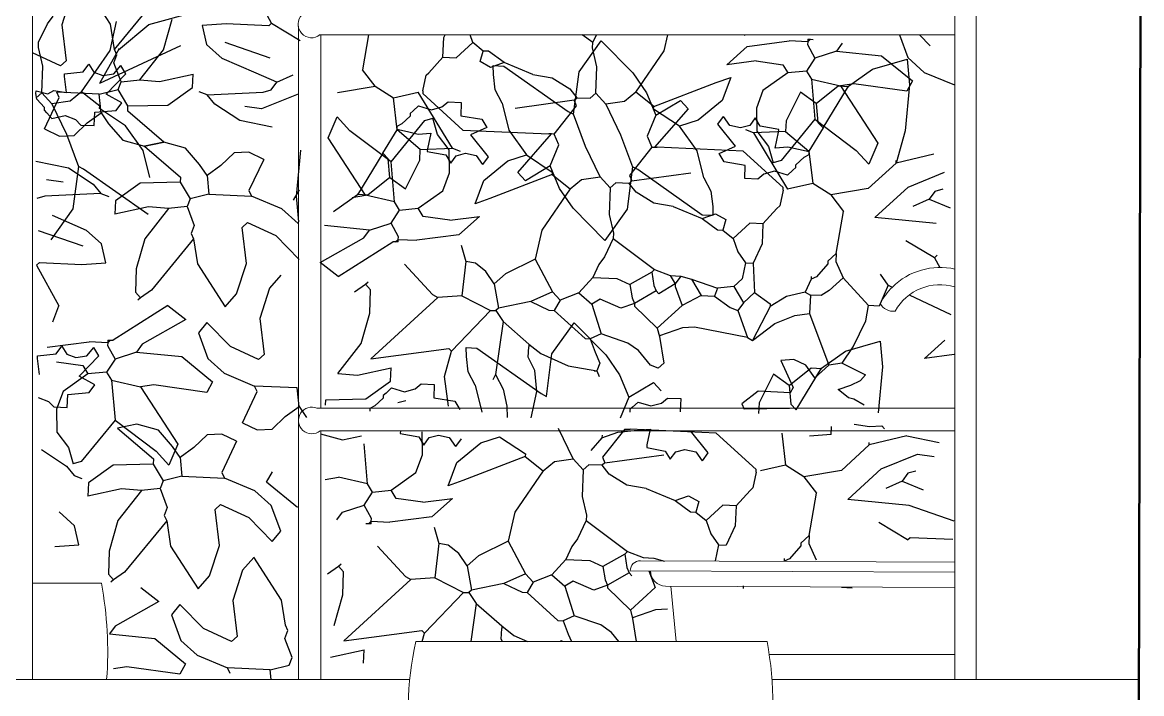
# Model space of a CAD drawing. Header units: inches. Extents: x 2960 to 8891, y 1487 to 4457.
# Drawn here: x 7968.8 to 8103.2, y 2805.9 to 2886.5 of the extents above; entities that cross this region are included whole.
import ezdxf

# ---------------------------------------------------------------- set-up
doc = ezdxf.new("R2010")
doc.units = ezdxf.units.IN
doc.header["$MEASUREMENT"] = 0
doc.layers.add('A-FURN', color=8, linetype='Continuous', lineweight=20)
doc.layers.add('A-WALL-FULL', color=7, linetype='Continuous', lineweight=50)
doc.layers.add('VERDE_siepe', color=96, linetype='Continuous')

msp = doc.modelspace()

# ---------------------------------------------------------------- linework, layer by layer
at = {"layer": 'A-FURN'}
for p, q in [((8083.32, 2943.93), (8083.32, 2807.62)), ((7969.98, 2807.62), (7969.98, 2941.38)), ((8080.77, 2941.38), (8080.77, 2807.62)), ((8001.92, 2886.05), (8001.92, 2807.62)), ((8004.55, 2885.03), (8049.23, 2885.03)), ((8004.62, 2885.03), (8004.62, 2840.19)), ((8080.77, 2885.03), (8049.23, 2885.03)), ((8004.16, 2840.19), (8049.23, 2840.19)), ((8080.77, 2840.19), (8049.23, 2840.19)), ((8004.55, 2837.48), (8049.23, 2837.48)), ((8004.62, 2837.48), (8004.62, 2807.62)), ((8080.77, 2837.48), (8049.23, 2837.48)), ((8080.77, 2821.7), (8043.01, 2821.88)), ((8041.78, 2820.67), (8080.77, 2820.48)), ((8041.78, 2820.67), (8041.78, 2820.67)), ((8046.03, 2818.82), (8080.77, 2818.66)), ((8047.31, 2812.16), (8046.64, 2818.82))]:
    msp.add_line(p, q, dxfattribs=at)
for points in [[(7969.98, 2819.16), (7978.27, 2819.16, -0.065446), (7978.9, 2807.62)], [(8016.04, 2812.16), (8058.21, 2812.16, -0.092959), (8058.21, 2796.85, -0.002126), (8015.86, 2797.03, -0.109257), (8016.04, 2812.16, -0.276267)]]:
    msp.add_lwpolyline(points, format="xyb", dxfattribs=at)
for points in [[(8058.47, 2810.61), (8080.77, 2810.61)], [(8015.13, 2804.71), (7962.68, 2804.71), (7962.68, 2807.62), (8015.29, 2807.62)], [(8058.81, 2807.62), (8102.86, 2807.62)]]:
    msp.add_lwpolyline(points, dxfattribs=at)
for centre, radius, start, end in [((8003.51, 2886.27), 1.61, 133.5381, 309.883), ((8078.99, 2848.95), 8.14, 77.3161, 134.8076), ((8078.97, 2848.85), 6.16, 72.942, 150.9927), ((8078.99, 2848.95), 8.14, 134.8076, 152.0188), ((8073.34, 2853.54), 1.72, 206.6724, 277.978), ((8003.53, 2838.72), 1.6, 66.7709, 309.3571), ((8043, 2820.66), 1.22, 89.7287, 179.7287), ((8046.04, 2820.65), 1.83, 179.7287, 269.7287)]:
    msp.add_arc(centre, radius, start, end, dxfattribs=at)
at = {"layer": 'A-WALL-FULL'}
msp.add_line((8102.7, 2733.41), (8103.19, 2958.69), dxfattribs=at)
at = {"layer": 'VERDE_siepe'}
for p, q in [((7979.38, 2886.28), (7976.04, 2891.41)), ((7998.7, 2886.41), (7996.03, 2891.32)), ((7974.69, 2889.87), (7973.51, 2886.23)), ((7979.84, 2883.25), (7984.9, 2889.42)), ((7971.78, 2886.33), (7972.46, 2887.26)), ((7983.98, 2886.26), (7989.53, 2887.78)), ((7970.73, 2884.14), (7971.78, 2886.33)), ((7973.51, 2886.23), (7974.03, 2881.91)), ((7979.31, 2883.12), (7980.1, 2886.6)), ((7979.84, 2883.25), (7979.38, 2886.28)), ((7980.33, 2883.23), (7983.98, 2886.26)), ((7985.71, 2883.23), (7986.75, 2886.88)), ((7993.26, 2886.33), (7990.37, 2886.13)), ((7990.37, 2886.13), (7990.91, 2883.87)), ((7998.36, 2886.11), (7993.26, 2886.33)), ((7998.7, 2886.41), (7998.36, 2886.11)), ((7998.7, 2886.41), (8002.12, 2884.34)), ((8010.35, 2885.03), (8009.64, 2880.82)), ((8019.29, 2882.32), (8019.39, 2884.71)), ((8019.39, 2884.71), (8019.54, 2885.03)), ((8022.89, 2884.08), (8022.55, 2885.03)), ((8037.27, 2884.09), (8036.02, 2885.03)), ((8037.27, 2884.09), (8037.72, 2885.03)), ((8045.85, 2883.08), (8046.3, 2885.03)), ((8055.52, 2884.89), (8055.48, 2885.03)), ((8063.1, 2884.5), (8063.09, 2884.18)), ((8063.42, 2884.48), (8063.09, 2884.18)), ((8063.1, 2884.5), (8063.42, 2884.48)), ((8063.42, 2884.48), (8063.74, 2884.47)), ((8074.1, 2885.03), (8075.11, 2882.29)), ((8077.81, 2883.71), (8076.52, 2885.03)), ((7970.7, 2883.5), (7970.73, 2884.14)), ((7971.24, 2881.24), (7970.7, 2883.5)), ((7975.9, 2878.16), (7979.31, 2883.12)), ((7987.76, 2883.7), (7978.06, 2879.18)), ((7980.39, 2883.38), (7978.06, 2879.18)), ((7980.13, 2882.6), (7979.84, 2883.25)), ((7982.88, 2879.6), (7985.71, 2883.23)), ((7992.76, 2882.19), (7990.91, 2883.87)), ((7993.11, 2884.14), (7998.49, 2882.27)), ((8020.89, 2882.25), (8022.89, 2884.08)), ((8024.12, 2883.06), (8022.89, 2884.08)), ((8023.75, 2881.8), (8024.12, 2883.06)), ((8024.76, 2883.04), (8024.12, 2883.06)), ((8035.63, 2880.57), (8038.28, 2884.3)), ((8037.24, 2883.45), (8037.27, 2884.09)), ((8037.78, 2881.19), (8037.24, 2883.45)), ((8038.28, 2884.3), (8042.08, 2880.44)), ((8042.44, 2878.11), (8045.85, 2883.08)), ((8053.36, 2881.43), (8055.8, 2883.63)), ((8055.8, 2883.63), (8060.86, 2884.28)), ((8063.09, 2884.18), (8060.86, 2884.28)), ((8063.09, 2884.18), (8063.08, 2883.86)), ((8063.08, 2883.86), (8063.96, 2882.22)), ((8066.56, 2883.07), (8063.96, 2882.22)), ((8067.24, 2884), (8066.56, 2883.07)), ((8066.56, 2883.07), (8071.97, 2882.51)), ((7973.36, 2881.3), (7969.99, 2882.84)), ((7973.36, 2881.3), (7974.03, 2881.91)), ((7979.77, 2881.66), (7980.13, 2882.6)), ((7996.84, 2880.42), (7992.76, 2882.19)), ((8017.61, 2880.47), (8019.29, 2882.32)), ((8019.29, 2882.32), (8020.89, 2882.25)), ((8024.99, 2881.11), (8023.75, 2881.8)), ((8026.62, 2881.68), (8024.76, 2883.04)), ((8056.92, 2881.89), (8053.36, 2881.43)), ((8056.92, 2881.89), (8060.09, 2881.43)), ((8063.96, 2882.22), (8062.94, 2880.67)), ((8070.86, 2880.88), (8075.03, 2882.08)), ((8071.97, 2882.51), (8075.67, 2879.48)), ((8075.03, 2882.08), (8075.33, 2878.99)), ((8075.11, 2882.29), (8077.09, 2880.51)), ((7971.1, 2878.05), (7971.24, 2881.24)), ((7973.85, 2880.34), (7976.09, 2880.56)), ((7976.09, 2880.56), (7976.77, 2881.49)), ((7976.77, 2881.49), (7977.35, 2880.54)), ((7977.35, 2880.54), (7978.43, 2880.15)), ((7979.75, 2880.32), (7980.6, 2881.33)), ((7980.63, 2879.38), (7979.77, 2881.66)), ((7981.2, 2880.34), (7980.6, 2881.33)), ((7999.35, 2879.35), (7996.84, 2880.42)), ((8011.15, 2878.84), (8009.64, 2880.82)), ((8017.28, 2880.17), (8017.61, 2880.47)), ((8026.62, 2881.68), (8024.99, 2881.11)), ((8025.31, 2881.32), (8026.59, 2881.26)), ((8025.34, 2880.25), (8025.31, 2881.32)), ((8026.59, 2881.26), (8034.34, 2875.81)), ((8030.07, 2880.25), (8026.62, 2881.68)), ((8034.96, 2875.47), (8035.63, 2880.57)), ((8037.64, 2878), (8037.78, 2881.19)), ((8042.08, 2880.44), (8043.74, 2878.06)), ((8060.69, 2880.45), (8057.72, 2878.34)), ((8060.09, 2881.43), (8060.69, 2880.45)), ((8062.94, 2880.67), (8060.69, 2880.45)), ((8062.94, 2880.67), (8063.53, 2879.69)), ((8067.99, 2878.85), (8070.86, 2880.88)), ((8077.09, 2880.51), (8080.73, 2878.99)), ((7973.83, 2880.02), (7973.85, 2880.34)), ((7974.07, 2878.09), (7973.83, 2880.02)), ((7978.43, 2880.15), (7979.75, 2880.32)), ((7978.85, 2877.89), (7981.2, 2880.34)), ((7980.27, 2878.44), (7980.63, 2879.38)), ((7980.63, 2879.38), (7982.88, 2879.6)), ((7982.88, 2879.6), (7985.25, 2879.41)), ((7985.25, 2879.41), (7989.3, 2880.28)), ((7989.23, 2878.69), (7989.3, 2880.28)), ((7998.67, 2878.42), (7999.35, 2879.35)), ((7999.35, 2879.35), (8001.3, 2880.22)), ((8016.88, 2878.27), (8017.28, 2880.17)), ((8025.55, 2878.4), (8025.34, 2880.25)), ((8030.07, 2880.25), (8032.39, 2879.84)), ((8032.39, 2879.84), (8034.53, 2878.52)), ((8044.61, 2876.42), (8052.08, 2879.29)), ((8052.08, 2879.29), (8053.84, 2879.9)), ((8053.84, 2879.9), (8052.82, 2877.11)), ((8063.53, 2879.69), (8067.01, 2878.89)), ((8063.53, 2879.69), (8063.96, 2874.87)), ((8068.62, 2879.14), (8067.01, 2878.89)), ((8074.98, 2878.23), (8068.62, 2879.14)), ((8075.67, 2879.48), (8074.98, 2878.23)), ((7970.41, 2877.95), (7970.42, 2878.27)), ((7970.52, 2877.29), (7970.41, 2877.95)), ((7970.42, 2878.27), (7971.85, 2877.93)), ((7970.44, 2877.44), (7971.1, 2878.05)), ((7972.32, 2876.72), (7971.1, 2878.05)), ((7971.85, 2877.93), (7972.56, 2878.34)), ((7972.56, 2878.34), (7974.07, 2878.09)), ((7973.19, 2877.47), (7972.9, 2878.12)), ((7978.01, 2877.9), (7972.9, 2878.12)), ((7975.9, 2878.16), (7974.53, 2877.05)), ((7978.07, 2876.46), (7975.9, 2878.16)), ((7978.01, 2877.9), (7980.27, 2878.44)), ((7978.23, 2875.65), (7978.01, 2877.9)), ((7980.72, 2876.85), (7978.85, 2877.89)), ((7981.46, 2876.47), (7980.27, 2878.44)), ((7986.26, 2876.58), (7989.23, 2878.69)), ((7990.97, 2877.8), (7990.03, 2878.16)), ((7990.97, 2877.8), (7997.7, 2878.14)), ((7991.89, 2876.69), (7990.97, 2877.8)), ((8001.88, 2877.9), (7997.51, 2876.12)), ((7997.7, 2878.14), (7998.67, 2878.42)), ((8006.64, 2878.07), (8011.15, 2878.84)), ((8011.15, 2878.84), (8013.33, 2877.46)), ((8013.33, 2877.46), (8016.33, 2878.14)), ((8020.42, 2871.4), (8016.33, 2878.14)), ((8016.88, 2878.27), (8016.87, 2877.95)), ((8016.87, 2877.95), (8021.66, 2873.58)), ((8026.39, 2876.8), (8025.55, 2878.4)), ((8034.53, 2878.52), (8035.38, 2877.46)), ((8036.98, 2877.39), (8037.64, 2878)), ((8038.86, 2876.67), (8037.64, 2878)), ((8042.44, 2878.11), (8041.07, 2877)), ((8044.61, 2876.42), (8042.44, 2878.11)), ((8043.74, 2878.06), (8044.87, 2875.35)), ((8057.72, 2878.34), (8056.95, 2876.2)), ((8062.24, 2878.11), (8060.5, 2874.67)), ((8064.1, 2876.75), (8062.24, 2878.11)), ((8064.1, 2876.75), (8066.75, 2878.87)), ((8064.93, 2873.84), (8067.99, 2878.85)), ((8066.75, 2878.87), (8068.03, 2878.82)), ((8067.01, 2878.89), (8071.51, 2871.99)), ((8075.33, 2878.99), (8074.8, 2873.48)), ((7971.43, 2876.29), (7970.52, 2877.29)), ((7971.43, 2873.71), (7973.19, 2877.47)), ((7974.53, 2877.05), (7972.32, 2876.72)), ((7972.32, 2876.72), (7974.06, 2873.07)), ((7978.05, 2876.15), (7978.07, 2876.46)), ((7980.04, 2875.92), (7980.72, 2876.85)), ((7981.43, 2875.83), (7981.46, 2876.47)), ((7981.46, 2876.47), (7986.26, 2876.58)), ((7994.89, 2874.71), (7991.89, 2876.69)), ((7997.51, 2876.12), (7995.5, 2876.41)), ((8013.8, 2873.61), (8013.33, 2877.46)), ((8015.7, 2875.87), (8016.36, 2876.48)), ((8016.36, 2876.48), (8017.9, 2876.01)), ((8017.9, 2876.01), (8019.17, 2876.35)), ((8019.17, 2876.35), (8019.9, 2876.97)), ((8019.9, 2876.97), (8021.49, 2876.9)), ((8021.49, 2876.9), (8021.42, 2875.3)), ((8026.39, 2876.8), (8027.21, 2873.57)), ((8035.05, 2877.15), (8027.97, 2876.18)), ((8032.63, 2873.1), (8035.34, 2876.5)), ((8035.05, 2877.15), (8035.38, 2877.46)), ((8035.34, 2876.5), (8035.05, 2877.15)), ((8035.38, 2877.46), (8036.98, 2877.39)), ((8041.07, 2877), (8038.86, 2876.67)), ((8038.86, 2876.67), (8040.6, 2873.02)), ((8044.59, 2876.1), (8044.61, 2876.42)), ((8044.87, 2875.35), (8047.82, 2877.14)), ((8047.82, 2877.14), (8048.73, 2876.14)), ((8052.82, 2877.11), (8049.93, 2874.77)), ((8064.1, 2876.75), (8064.32, 2874.5)), ((7971.42, 2875.97), (7971.43, 2876.29)), ((7971.72, 2875.64), (7971.42, 2875.97)), ((7971.72, 2875.64), (7972.33, 2874.97)), ((7972.33, 2874.97), (7973.91, 2875.31)), ((7973.91, 2875.31), (7975.14, 2874.86)), ((7976.58, 2874.45), (7978.23, 2875.65)), ((7977.41, 2874.11), (7977.48, 2875.71)), ((7977.48, 2875.71), (7980.04, 2875.92)), ((7981.16, 2874.09), (7978.05, 2876.15)), ((7978.23, 2875.65), (7979.13, 2874.33)), ((7985.75, 2872.13), (7981.43, 2875.83)), ((8005.51, 2872.66), (8006.58, 2875.17)), ((8008.1, 2873.5), (8006.58, 2875.17)), ((8015.35, 2875.25), (8014.35, 2874.33)), ((8015.36, 2875.57), (8015.35, 2875.25)), ((8015.7, 2875.87), (8015.36, 2875.57)), ((8017.1, 2874.71), (8018.07, 2874.99)), ((8018.63, 2873.04), (8018.07, 2874.99)), ((8021.42, 2875.3), (8023.96, 2874.87)), ((8034.34, 2875.81), (8034.96, 2875.47)), ((8036.41, 2871.62), (8034.96, 2875.47)), ((8044.87, 2875.35), (8043.8, 2872.84)), ((8047.7, 2874.05), (8044.59, 2876.1)), ((8048.73, 2876.14), (8044.7, 2871.53)), ((8052.29, 2874.28), (8052.97, 2875.21)), ((8053.73, 2874.13), (8052.97, 2875.21)), ((8056.8, 2875.04), (8056.13, 2874.14)), ((8057.39, 2874.06), (8056.8, 2875.04)), ((8056.95, 2876.2), (8056.97, 2873.43)), ((7971.43, 2873.71), (7973.22, 2872.86)), ((7974.98, 2872.94), (7976.58, 2874.45)), ((7975.14, 2874.86), (7975.81, 2874.18)), ((7975.81, 2874.18), (7977.41, 2874.11)), ((7979.13, 2874.33), (7980.83, 2872.38)), ((7983.27, 2871.12), (7981.16, 2874.09)), ((7998.79, 2873.94), (7994.89, 2874.71)), ((8013.05, 2869.77), (8017.1, 2874.71)), ((8013.75, 2874.01), (8013.73, 2873.69)), ((8013.73, 2873.69), (8015.03, 2873.41)), ((8014.35, 2874.33), (8013.75, 2874.01)), ((8024.56, 2873.89), (8022.6, 2873.01)), ((8023.96, 2874.87), (8024.56, 2873.89)), ((8049.93, 2874.77), (8047.7, 2874.05)), ((8049.81, 2871.08), (8047.7, 2874.05)), ((8054.41, 2871.63), (8052.29, 2874.28)), ((8055.03, 2873.85), (8053.73, 2874.13)), ((8056.13, 2874.14), (8055.03, 2873.85)), ((8059.61, 2873.64), (8057.39, 2874.06)), ((8059.6, 2873.32), (8059.61, 2873.64)), ((8063.96, 2874.87), (8059.91, 2869.93)), ((8060.5, 2874.67), (8060.44, 2873.4)), ((8064.93, 2873.84), (8063.21, 2871.04)), ((8063.96, 2874.87), (8068.91, 2871.14)), ((8064.32, 2874.5), (8064.93, 2873.84)), ((7973.22, 2872.86), (7974.98, 2872.94)), ((7974.06, 2873.07), (7975.51, 2869.22)), ((7980.83, 2872.38), (7983.44, 2871.65)), ((8010, 2865.75), (8005.51, 2872.66)), ((8013.05, 2869.77), (8008.1, 2873.5)), ((8012.08, 2870.81), (8013.8, 2873.61)), ((8016.57, 2871.25), (8013.8, 2873.61)), ((8015.03, 2873.41), (8016.3, 2873.1)), ((8016.3, 2873.1), (8017.82, 2873.22)), ((8017.82, 2873.22), (8017.42, 2871.32)), ((8020.04, 2871.21), (8018.63, 2873.04)), ((8021.66, 2873.58), (8032, 2873.13)), ((8022.6, 2873.01), (8024.72, 2870.36)), ((8027.21, 2873.57), (8029.32, 2870.6)), ((8028.28, 2868.5), (8032.32, 2873.12)), ((8032.32, 2873.12), (8032, 2873.13)), ((8032.63, 2873.1), (8032.32, 2873.12)), ((8033.22, 2871.8), (8032.63, 2873.1)), ((8040.6, 2873.02), (8042.05, 2869.18)), ((8043.8, 2872.84), (8044.38, 2871.54)), ((8056.6, 2873.24), (8055.66, 2873.6)), ((8060.44, 2873.4), (8056.6, 2873.24)), ((8056.6, 2873.24), (8060.68, 2866.5)), ((8056.97, 2873.43), (8058.39, 2871.6)), ((8059.2, 2871.42), (8059.6, 2873.32)), ((8060.44, 2873.4), (8063.21, 2871.04)), ((8074.8, 2873.48), (8073.7, 2869.62)), ((7984.08, 2867.89), (7983.27, 2871.12)), ((7985.75, 2872.13), (7983.44, 2871.65)), ((7983.44, 2871.65), (7985.75, 2872.13)), ((7983.44, 2871.65), (7987.75, 2867.94)), ((7988.36, 2871.4), (7985.75, 2872.13)), ((7990.06, 2869.44), (7988.36, 2871.4)), ((8001.68, 2865.65), (8002.22, 2871.16)), ((8016.52, 2869.97), (8016.57, 2871.25)), ((8016.57, 2871.25), (8020.42, 2871.4)), ((8017.42, 2871.32), (8017.4, 2871)), ((8017.4, 2871), (8019.62, 2870.59)), ((8020.07, 2868.44), (8020.04, 2871.21)), ((8020.42, 2871.4), (8021.36, 2871.04)), ((8032.15, 2869.29), (8033.22, 2871.8)), ((8038.15, 2867.98), (8036.41, 2871.62)), ((8044.38, 2871.54), (8041.67, 2868.14)), ((8044.38, 2871.54), (8044.7, 2871.53)), ((8044.7, 2871.53), (8045.02, 2871.51)), ((8055.35, 2871.06), (8045.02, 2871.51)), ((8050.62, 2867.85), (8049.81, 2871.08)), ((8052.46, 2870.76), (8054.41, 2871.63)), ((8060.15, 2866.7), (8055.35, 2871.06)), ((8058.39, 2871.6), (8058.94, 2869.66)), ((8060.72, 2871.54), (8059.2, 2871.42)), ((8061.98, 2871.24), (8060.72, 2871.54)), ((8063.28, 2870.95), (8061.98, 2871.24)), ((8063.21, 2871.04), (8063.69, 2867.18)), ((8063.27, 2870.63), (8063.28, 2870.95)), ((8068.91, 2871.14), (8070.44, 2869.48)), ((8071.51, 2871.99), (8070.44, 2869.48)), ((7970.4, 2869.84), (7974.3, 2869.06)), ((7994.2, 2870.84), (7992.61, 2869.33)), ((7995.97, 2870.91), (7994.2, 2870.84)), ((7997.76, 2870.06), (7995.97, 2870.91)), ((7997.76, 2870.06), (7995.99, 2866.31)), ((8012.08, 2870.81), (8009.03, 2865.79)), ((8012.69, 2870.14), (8012.08, 2870.81)), ((8012.91, 2867.89), (8012.69, 2870.14)), ((8013.48, 2864.96), (8013.05, 2869.77)), ((8014.77, 2866.53), (8016.52, 2869.97)), ((8019.62, 2870.59), (8020.22, 2869.6)), ((8020.22, 2869.6), (8020.88, 2870.5)), ((8020.88, 2870.5), (8021.99, 2870.8)), ((8021.99, 2870.8), (8023.28, 2870.51)), ((8023.28, 2870.51), (8024.05, 2869.43)), ((8024.72, 2870.36), (8024.05, 2869.43)), ((8024.2, 2867.54), (8027.09, 2869.87)), ((8027.09, 2869.87), (8029.32, 2870.6)), ((8029.32, 2870.6), (8032.42, 2868.54)), ((8053.05, 2869.77), (8052.46, 2870.76)), ((8055.59, 2869.34), (8053.05, 2869.77)), ((8059.91, 2869.93), (8058.94, 2869.66)), ((8061.67, 2869.4), (8062.66, 2870.31)), ((8062.66, 2870.31), (8063.27, 2870.63)), ((8073.7, 2869.62), (8070.37, 2866.57)), ((8078.22, 2870.7), (8073.7, 2869.62)), ((8073.7, 2869.62), (8073.71, 2869.94)), ((7974.3, 2869.06), (7977.3, 2867.09)), ((7975.51, 2869.22), (7974.85, 2864.12)), ((7976.14, 2868.88), (7975.51, 2869.22)), ((7983.89, 2863.43), (7976.14, 2868.88)), ((7990.96, 2868.12), (7990.06, 2869.44)), ((7992.61, 2869.33), (7990.96, 2868.12)), ((8019.29, 2866.3), (8020.07, 2868.44)), ((8029.19, 2867.5), (8028.28, 2868.5)), ((8032.15, 2869.29), (8029.19, 2867.5)), ((8033.28, 2866.58), (8032.15, 2869.29)), ((8032.42, 2868.54), (8032.41, 2868.23)), ((8042.05, 2869.18), (8041.39, 2864.07)), ((8041.97, 2867.49), (8049.04, 2868.46)), ((8042.68, 2868.83), (8042.05, 2869.18)), ((8050.43, 2863.38), (8042.68, 2868.83)), ((8055.52, 2867.75), (8055.59, 2869.34)), ((8057.84, 2868.29), (8057.12, 2867.68)), ((8059.12, 2868.64), (8057.84, 2868.29)), ((8060.65, 2868.16), (8059.12, 2868.64)), ((8061.32, 2868.77), (8060.65, 2868.16)), ((8061.32, 2868.77), (8061.65, 2869.08)), ((8061.65, 2869.08), (8061.67, 2869.4)), ((8075.14, 2866.74), (8079.51, 2868.53)), ((7971.68, 2867.66), (7973.68, 2867.37)), ((7977.3, 2867.09), (7978.22, 2865.98)), ((7982.93, 2867.2), (7979.96, 2865.09)), ((7987.73, 2867.31), (7982.93, 2867.2)), ((7987.75, 2867.94), (7987.73, 2867.31)), ((7987.73, 2867.31), (7988.92, 2865.34)), ((7990.96, 2868.12), (7991.18, 2865.88)), ((8012.91, 2867.89), (8010.26, 2865.77)), ((8012.91, 2867.89), (8014.77, 2866.53)), ((8023.17, 2864.74), (8024.2, 2867.54)), ((8032.41, 2868.23), (8024.93, 2865.36)), ((8032.41, 2868.23), (8034.57, 2866.53)), ((8034.57, 2866.53), (8035.94, 2867.64)), ((8035.94, 2867.64), (8038.15, 2867.98)), ((8038.15, 2867.98), (8039.37, 2866.64)), ((8040.04, 2867.25), (8039.37, 2866.64)), ((8041.63, 2867.18), (8040.04, 2867.25)), ((8041.97, 2867.49), (8041.63, 2867.18)), ((8042.48, 2866.13), (8041.63, 2867.18)), ((8041.67, 2868.14), (8041.97, 2867.49)), ((8050.62, 2867.85), (8051.46, 2866.25)), ((8057.12, 2867.68), (8055.52, 2867.75)), ((8063.69, 2867.18), (8060.68, 2866.5)), ((8065.86, 2865.81), (8063.69, 2867.18)), ((7971.49, 2865.63), (7970.52, 2865.35)), ((7978.22, 2865.98), (7971.49, 2865.63)), ((7978.22, 2865.98), (7979.16, 2865.62)), ((7991.18, 2865.88), (7988.92, 2865.34)), ((7991.18, 2865.88), (7996.28, 2865.65)), ((7995.99, 2866.31), (7996.28, 2865.65)), ((7999.93, 2864.13), (7996.28, 2865.65)), ((8001.35, 2865.17), (8002.04, 2866.42)), ((8001.99, 2862.56), (8001.68, 2865.65)), ((8009.03, 2865.79), (8006.15, 2863.76)), ((8008.39, 2865.5), (8010, 2865.75)), ((8010.26, 2865.77), (8008.99, 2865.83)), ((8013.48, 2864.96), (8010, 2865.75)), ((8016.32, 2864.2), (8019.29, 2866.3)), ((8034.57, 2866.53), (8031.16, 2861.57)), ((8034.94, 2864.2), (8033.28, 2866.58)), ((8039.37, 2866.64), (8039.23, 2863.45)), ((8044.63, 2864.8), (8042.48, 2866.13)), ((8051.46, 2866.25), (8051.68, 2864.39)), ((8060.13, 2866.38), (8059.73, 2864.48)), ((8060.13, 2866.38), (8060.15, 2866.7)), ((8070.37, 2866.57), (8065.86, 2865.81)), ((8065.86, 2865.81), (8067.37, 2863.82)), ((8071.14, 2863.1), (8075.14, 2866.74)), ((8078.35, 2866.22), (8077.67, 2865.29)), ((8079.32, 2866.5), (8078.35, 2866.22)), ((7979.96, 2865.09), (7979.89, 2863.49)), ((7983.94, 2864.37), (7979.89, 2863.49)), ((7986.31, 2864.17), (7983.94, 2864.37)), ((7988.56, 2864.39), (7986.31, 2864.17)), ((7988.92, 2865.34), (7988.56, 2864.39)), ((7988.56, 2864.39), (7989.42, 2862.12)), ((8014.08, 2863.97), (8013.48, 2864.96)), ((8024.93, 2865.36), (8023.17, 2864.74)), ((8046.94, 2864.4), (8044.63, 2864.8)), ((8046.94, 2864.4), (8050.4, 2862.97)), ((8051.68, 2864.39), (8051.71, 2863.32)), ((8059.73, 2864.48), (8059.4, 2864.17)), ((8077.67, 2865.29), (8075.71, 2864.42)), ((8077.67, 2865.29), (8080.18, 2864.23)), ((7974.85, 2864.12), (7972.19, 2860.39)), ((7972.35, 2863.36), (7976.43, 2861.58)), ((7986.31, 2864.17), (7983.48, 2860.54)), ((8001.9, 2862.35), (7999.93, 2864.13)), ((8013.05, 2862.42), (8014.08, 2863.97)), ((8014.08, 2863.97), (8016.32, 2864.2)), ((8016.92, 2863.21), (8016.32, 2864.2)), ((8020.1, 2862.75), (8016.92, 2863.21)), ((8020.1, 2862.75), (8023.66, 2863.21)), ((8023.66, 2863.21), (8021.21, 2861.01)), ((8038.73, 2860.34), (8034.94, 2864.2)), ((8041.39, 2864.07), (8038.73, 2860.34)), ((8039.23, 2863.45), (8039.77, 2861.19)), ((8050.4, 2862.97), (8052.02, 2863.53)), ((8050.4, 2862.97), (8052.26, 2861.61)), ((8051.71, 2863.32), (8050.43, 2863.38)), ((8052.02, 2863.53), (8053.27, 2862.84)), ((8059.4, 2864.17), (8057.72, 2862.33)), ((8066.51, 2858.75), (8067.37, 2863.82)), ((8078.52, 2862.37), (8071.14, 2863.1)), ((7976.43, 2861.58), (7978.27, 2859.9)), ((7989.42, 2862.12), (7989.06, 2861.18)), ((7995.83, 2862.48), (7995.16, 2861.87)), ((7995.68, 2857.55), (7995.16, 2861.87)), ((7995.83, 2862.48), (7999.2, 2860.93)), ((8010.46, 2861.57), (8005.05, 2862.13)), ((8009.78, 2860.65), (8010.46, 2861.57)), ((8010.46, 2861.57), (8013.05, 2862.42)), ((8013.94, 2860.78), (8013.05, 2862.42)), ((8031.16, 2861.57), (8030.37, 2858.09)), ((8052.26, 2861.61), (8052.89, 2861.58)), ((8053.27, 2862.84), (8052.89, 2861.58)), ((8052.89, 2861.58), (8054.13, 2860.57)), ((8056.13, 2862.4), (8054.13, 2860.57)), ((8057.72, 2862.33), (8056.13, 2862.4)), ((8057.72, 2862.33), (8057.62, 2859.93)), ((7976.08, 2859.63), (7970.7, 2861.5)), ((7983.48, 2860.54), (7982.44, 2856.9)), ((7989.35, 2860.52), (7984.28, 2854.35)), ((7989.06, 2861.18), (7989.35, 2860.52)), ((7989.35, 2860.52), (7989.8, 2857.5)), ((7999.2, 2860.93), (8002.03, 2858.05)), ((8004.53, 2857.68), (8009.78, 2860.65)), ((8013.59, 2860.16), (8013.92, 2860.46)), ((8013.91, 2860.15), (8013.92, 2860.46)), ((8013.92, 2860.46), (8013.94, 2860.78)), ((8013.92, 2860.46), (8016.16, 2860.37)), ((8021.21, 2861.01), (8016.16, 2860.37)), ((8039.74, 2860.55), (8038.69, 2858.36)), ((8039.77, 2861.19), (8039.74, 2860.55)), ((8039.74, 2860.55), (8044.7, 2856.82)), ((8054.13, 2860.57), (8054.7, 2858.94)), ((8078.32, 2858.23), (8074.89, 2860.3)), ((7978.81, 2857.64), (7978.27, 2859.9)), ((8006.7, 2855.99), (8013.27, 2860.17)), ((8013.59, 2860.16), (8013.27, 2860.17)), ((8013.91, 2860.15), (8013.59, 2860.16)), ((8021.49, 2859.75), (8022.05, 2857.81)), ((8054.7, 2858.94), (8055.6, 2857.63)), ((8057.62, 2859.93), (8056.56, 2857.58)), ((7970.49, 2857.37), (7970.82, 2857.67)), ((7970.82, 2857.67), (7975.93, 2857.45)), ((7975.93, 2857.45), (7978.81, 2857.64)), ((7994.49, 2853.91), (7995.68, 2857.55)), ((8006.7, 2855.99), (8004.53, 2857.68)), ((8022.05, 2857.81), (8021.55, 2853.68)), ((8023.18, 2857.59), (8022.05, 2857.81)), ((8024.45, 2856.61), (8023.18, 2857.59)), ((8030.37, 2858.09), (8026.78, 2856.33)), ((8030.37, 2858.09), (8032.43, 2854.16)), ((8038.69, 2858.36), (8038.01, 2857.43)), ((8055.6, 2857.63), (8055.2, 2855.73)), ((8055.6, 2857.63), (8056.56, 2857.58)), ((8056.56, 2857.58), (8056.72, 2854.06)), ((8065.5, 2857.51), (8064.16, 2855.97)), ((8065.52, 2857.83), (8065.5, 2857.51)), ((8066.51, 2858.75), (8065.52, 2857.83)), ((8066.51, 2858.75), (8066.47, 2857.79)), ((8066.47, 2857.79), (8067.35, 2855.84)), ((8078.32, 2858.23), (8078.65, 2858.54)), ((8078.32, 2858.23), (8078.94, 2857.09)), ((7970.49, 2857.37), (7973.15, 2852.46)), ((7982.44, 2856.9), (7982.36, 2854.12)), ((7989.8, 2857.5), (7993.15, 2852.37)), ((8014.68, 2857.49), (8018.04, 2853.83)), ((8025.44, 2855.11), (8024.45, 2856.61)), ((8026.78, 2856.33), (8025.44, 2855.11)), ((8038.01, 2857.43), (8037.3, 2855.87)), ((8044.36, 2856.52), (8041.74, 2855.03)), ((8044.7, 2856.82), (8044.36, 2856.52)), ((8044.36, 2856.52), (8044.61, 2854.91)), ((8044.7, 2856.82), (8046.58, 2856.1)), ((8072.74, 2854.96), (8071.84, 2856.28)), ((7999.81, 2856.14), (7998.47, 2854.6)), ((8008.67, 2854.16), (8009.99, 2855.06)), ((8009.99, 2855.06), (8010.32, 2855.36)), ((8010.6, 2854.39), (8009.99, 2855.06)), ((8025.44, 2855.11), (8025.96, 2852.21)), ((8037.3, 2855.87), (8035.62, 2854.02)), ((8037.3, 2855.87), (8040.17, 2855.74)), ((8040.17, 2855.74), (8041.74, 2855.03)), ((8041.74, 2855.03), (8041.99, 2853.42)), ((8044.61, 2854.91), (8044.9, 2854.26)), ((8047.18, 2855.12), (8045.21, 2853.92)), ((8046.58, 2856.1), (8047.18, 2855.12)), ((8046.58, 2856.1), (8047.86, 2856.05)), ((8047.18, 2855.12), (8047.16, 2854.8)), ((8047.86, 2856.05), (8047.18, 2855.12)), ((8047.86, 2856.05), (8049.12, 2855.67)), ((8049.12, 2855.67), (8052.27, 2854.58)), ((8049.12, 2855.67), (8050.31, 2853.7)), ((8055.2, 2855.73), (8054.2, 2854.81)), ((8063.5, 2855.68), (8062.8, 2854.12)), ((8063.52, 2856), (8063.5, 2855.68)), ((8064.16, 2855.97), (8063.5, 2855.68)), ((8067.35, 2855.84), (8065.68, 2854.31)), ((8067.35, 2855.84), (8070.4, 2852.51)), ((8072.74, 2854.96), (8071.67, 2852.45)), ((8072.74, 2854.96), (8073.25, 2854.72)), ((7982.36, 2854.12), (7982.97, 2853.45)), ((7984.28, 2854.35), (7982.97, 2853.45)), ((7993.15, 2852.37), (7994.49, 2853.91)), ((7998.47, 2854.6), (7997.28, 2850.96)), ((8010.52, 2851.61), (8010.6, 2854.39)), ((8018.66, 2853.48), (8010.62, 2846.12)), ((8018.04, 2853.83), (8018.66, 2853.48)), ((8021.55, 2853.68), (8018.66, 2853.48)), ((8021.55, 2853.68), (8024.99, 2851.93)), ((8032.43, 2854.16), (8029.83, 2853)), ((8032.43, 2854.16), (8033.35, 2853.16)), ((8035.62, 2854.02), (8033.35, 2853.16)), ((8035.62, 2854.02), (8037.16, 2852.68)), ((8044.9, 2854.26), (8042.28, 2852.77)), ((8045.21, 2853.92), (8044.9, 2854.26)), ((8047.16, 2854.8), (8048.02, 2852.52)), ((8050.31, 2853.7), (8048.02, 2852.52)), ((8050.31, 2853.7), (8051.91, 2853.63)), ((8052.27, 2854.58), (8051.91, 2853.63)), ((8051.91, 2853.63), (8053.77, 2852.27)), ((8054.2, 2854.81), (8052.27, 2854.58)), ((8054.2, 2854.81), (8055.39, 2852.84)), ((8056.72, 2854.06), (8055.39, 2852.84)), ((8056.72, 2854.06), (8058.58, 2852.7)), ((8060.54, 2853.58), (8058.57, 2852.38)), ((8062.8, 2854.12), (8060.54, 2853.58)), ((8062.8, 2854.12), (8063.42, 2853.77)), ((8063.42, 2853.77), (8063.32, 2851.54)), ((8064.7, 2853.71), (8063.42, 2853.77)), ((8065.68, 2854.31), (8064.7, 2853.71)), ((8075.27, 2853.78), (8080.26, 2851.44)), ((7972.43, 2850.57), (7973.15, 2852.46)), ((7986.26, 2852.52), (7979.69, 2848.34)), ((7982.97, 2853.45), (7982.63, 2853.15)), ((7986.26, 2852.52), (7988.42, 2850.83)), ((8025.96, 2852.21), (8025.62, 2851.9)), ((8029.83, 2853), (8025.96, 2852.21)), ((8029.83, 2853), (8032.02, 2851.94)), ((8033.35, 2853.16), (8032.66, 2851.91)), ((8038.15, 2853.27), (8037.16, 2852.68)), ((8037.16, 2852.68), (8038.29, 2849.11)), ((8040.66, 2852.2), (8038.15, 2853.27)), ((8042.28, 2852.77), (8040.66, 2852.2)), ((8041.99, 2853.42), (8042.28, 2852.77)), ((8042.28, 2852.77), (8042.27, 2852.45)), ((8042.27, 2852.45), (8045.03, 2849.78)), ((8048.02, 2852.52), (8045.03, 2849.78)), ((8053.77, 2852.27), (8054.71, 2851.91)), ((8055.39, 2852.84), (8054.71, 2851.91)), ((8058.57, 2852.38), (8056.47, 2848.32)), ((8058.58, 2852.7), (8058.57, 2852.38)), ((8070.08, 2850.68), (8070.4, 2852.51)), ((8071.67, 2852.45), (8070.4, 2852.51)), ((7988.42, 2850.83), (7983.18, 2847.86)), ((7997.28, 2850.96), (7997.8, 2846.64)), ((8009.48, 2847.97), (8010.52, 2851.61)), ((8024.99, 2851.93), (8020.3, 2847.02)), ((8024.99, 2851.93), (8025.62, 2851.9)), ((8025.62, 2851.9), (8026.53, 2850.58)), ((8032.02, 2851.94), (8032.66, 2851.91)), ((8032.66, 2851.91), (8036.35, 2848.56)), ((8054.71, 2851.91), (8055.85, 2848.67)), ((8059.14, 2850.36), (8061.53, 2851.3)), ((8061.53, 2851.3), (8063.32, 2851.54)), ((8063.32, 2851.54), (8065.61, 2845.36)), ((7990.93, 2850.46), (7989.92, 2849.22)), ((7993.76, 2847.58), (7990.93, 2850.46)), ((8026.53, 2850.58), (8025.61, 2844.23)), ((8026.53, 2850.58), (8029.6, 2847.89)), ((8032.38, 2846.72), (8035.04, 2850.44)), ((8035.04, 2850.44), (8038.84, 2846.59)), ((8045.03, 2849.78), (8045.31, 2848.81)), ((8048.06, 2849.84), (8045.28, 2848.88)), ((8049.51, 2849.9), (8048.06, 2849.84)), ((8055.85, 2848.67), (8049.51, 2849.9)), ((8056.47, 2848.32), (8059.14, 2850.36)), ((8068.53, 2847.55), (8070.08, 2850.68)), ((7971.75, 2847.5), (7976.8, 2848.14)), ((7979.03, 2848.04), (7976.8, 2848.14)), ((7979.05, 2848.36), (7979.03, 2848.04)), ((7979.37, 2848.35), (7979.03, 2848.04)), ((7979.05, 2848.36), (7979.37, 2848.35)), ((7979.37, 2848.35), (7979.69, 2848.34)), ((7989.92, 2849.22), (7991.05, 2846.16)), ((8036.35, 2848.56), (8036.98, 2848.53)), ((8038.29, 2849.11), (8036.98, 2848.53)), ((8036.98, 2848.53), (8037.55, 2846.91)), ((8041.48, 2848.01), (8038.29, 2849.11)), ((8045.31, 2848.81), (8045.8, 2845.59)), ((8055.85, 2848.67), (8056.47, 2848.32)), ((8067.62, 2847.02), (8071.78, 2848.23)), ((8071.78, 2848.23), (8072.09, 2845.14)), ((8077.13, 2846.16), (8079.57, 2848.36)), ((7972.85, 2846.71), (7973.53, 2847.64)), ((7973.53, 2847.64), (7974.11, 2846.68)), ((7976.51, 2846.46), (7977.36, 2847.47)), ((7977.96, 2846.49), (7977.36, 2847.47)), ((7979.03, 2848.04), (7979.02, 2847.72)), ((7979.02, 2847.72), (7979.91, 2846.09)), ((7982.5, 2846.93), (7979.91, 2846.09)), ((7983.18, 2847.86), (7982.5, 2846.93)), ((7982.5, 2846.93), (7987.91, 2846.38)), ((7997.13, 2846.03), (7993.76, 2847.58)), ((8006.65, 2844.34), (8009.48, 2847.97)), ((8010.62, 2846.12), (8019.99, 2847.35)), ((8019.46, 2844), (8020.3, 2847.02)), ((8019.99, 2847.35), (8020.3, 2847.02)), ((8022.07, 2847.46), (8023.34, 2847.41)), ((8022.1, 2846.39), (8022.07, 2847.46)), ((8023.34, 2847.41), (8031.1, 2841.96)), ((8029.53, 2846.3), (8029.59, 2847.57)), ((8029.6, 2847.89), (8029.59, 2847.57)), ((8029.6, 2847.89), (8031.05, 2846.75)), ((8037.55, 2846.91), (8038.13, 2845.6)), ((8042.75, 2847.1), (8041.48, 2848.01)), ((8044.2, 2845.34), (8042.75, 2847.1)), ((8064.75, 2845), (8067.62, 2847.02)), ((8067.22, 2845.61), (8068.53, 2847.55)), ((7970.59, 2846.17), (7970.61, 2846.49)), ((7970.83, 2844.24), (7970.59, 2846.17)), ((7970.61, 2846.49), (7972.85, 2846.71)), ((7972.86, 2845.76), (7976.04, 2845.3)), ((7974.11, 2846.68), (7975.19, 2846.29)), ((7975.19, 2846.29), (7976.51, 2846.46)), ((7975.61, 2844.03), (7977.96, 2846.49)), ((7979.91, 2846.09), (7978.88, 2844.53)), ((7987.91, 2846.38), (7991.61, 2843.34)), ((7991.05, 2846.16), (7993.03, 2844.38)), ((7997.13, 2846.03), (7997.8, 2846.64)), ((8022.31, 2844.54), (8022.1, 2846.39)), ((8030.31, 2844.72), (8029.53, 2846.3)), ((8031.05, 2846.75), (8034.32, 2845.29)), ((8031.72, 2841.61), (8032.38, 2846.72)), ((8038.13, 2845.6), (8037.77, 2844.66)), ((8038.84, 2846.59), (8040.49, 2844.21)), ((8045.8, 2845.59), (8045.14, 2844.98)), ((8061.42, 2846.02), (8059.88, 2845.93)), ((8059.88, 2845.93), (8061.34, 2842.67)), ((8062.86, 2845.34), (8061.42, 2846.02)), ((8067.22, 2845.61), (8065.61, 2845.36)), ((8067.22, 2845.61), (8070.04, 2844.21)), ((8080.69, 2846.62), (8077.13, 2846.16)), ((7976.63, 2844.31), (7973.67, 2842.21)), ((7976.04, 2845.3), (7976.63, 2844.31)), ((7978.88, 2844.53), (7976.63, 2844.31)), ((7978.88, 2844.53), (7979.48, 2843.55)), ((7993.03, 2844.38), (7996.67, 2842.85)), ((8006.65, 2844.34), (8009.02, 2844.14)), ((8009.02, 2844.14), (8013.07, 2845.02)), ((8013, 2843.42), (8013.07, 2845.02)), ((8023.15, 2842.94), (8022.31, 2844.54)), ((8025.61, 2844.23), (8025.26, 2843.61)), ((8025.61, 2844.23), (8026.5, 2842.49)), ((8030.58, 2842.2), (8030.31, 2844.72)), ((8034.32, 2845.29), (8037.77, 2844.66)), ((8037.46, 2844.67), (8037.77, 2844.66)), ((8037.77, 2844.66), (8038.06, 2844.01)), ((8040.49, 2844.21), (8041.62, 2841.5)), ((8045.14, 2844.98), (8044.2, 2845.34)), ((8059, 2844.26), (8057.26, 2840.82)), ((8060.86, 2842.9), (8059, 2844.26)), ((8060.86, 2842.9), (8063.51, 2845.02)), ((8061.69, 2839.98), (8064.75, 2845)), ((8063.95, 2843.84), (8062.86, 2845.34)), ((8063.51, 2845.02), (8064.79, 2844.96)), ((8065.61, 2845.36), (8063.95, 2843.84)), ((8069.41, 2843.52), (8070.04, 2844.21)), ((8072.09, 2845.14), (8071.56, 2839.63)), ((7977.48, 2842.99), (7975.61, 2844.03)), ((7976.8, 2842.06), (7977.48, 2842.99)), ((7979.48, 2843.55), (7982.96, 2842.76)), ((7979.48, 2843.55), (7979.91, 2838.74)), ((7984.57, 2843.01), (7982.96, 2842.76)), ((7982.96, 2842.76), (7987.45, 2835.85)), ((7990.92, 2842.09), (7984.57, 2843.01)), ((7991.61, 2843.34), (7990.92, 2842.09)), ((7996.97, 2842.2), (7996.67, 2842.85)), ((8001.78, 2842.63), (7996.67, 2842.85)), ((8010.03, 2841.31), (8013, 2843.42)), ((8015.93, 2842.5), (8016.66, 2843.11)), ((8016.66, 2843.11), (8018.25, 2843.04)), ((8018.25, 2843.04), (8018.18, 2841.45)), ((8019.96, 2840.43), (8019.46, 2844)), ((8023.15, 2842.94), (8023.97, 2839.71)), ((8041.62, 2841.5), (8044.58, 2843.29)), ((8044.58, 2843.29), (8045.49, 2842.29)), ((8060.86, 2842.9), (8061.08, 2840.65)), ((8066.76, 2842.44), (8068.27, 2842.95)), ((8068.27, 2842.95), (8069.41, 2843.52)), ((7970.66, 2841.46), (7971.9, 2841)), ((7973.67, 2842.21), (7972.89, 2840.07)), ((7974.17, 2840.26), (7974.24, 2841.85)), ((7974.24, 2841.85), (7976.8, 2842.06)), ((7995.2, 2838.44), (7996.97, 2842.2)), ((8002, 2840.38), (8001.78, 2842.63)), ((8012.11, 2841.39), (8011.11, 2840.48)), ((8012.12, 2841.71), (8012.11, 2841.39)), ((8012.46, 2842.01), (8012.12, 2841.71)), ((8012.46, 2842.01), (8013.12, 2842.62)), ((8013.12, 2842.62), (8014.66, 2842.15)), ((8014.66, 2842.15), (8015.93, 2842.5)), ((8018.18, 2841.45), (8020.72, 2841.02)), ((8026.5, 2842.49), (8026.95, 2840.41)), ((8029.89, 2839.02), (8030.58, 2842.2)), ((8031.1, 2841.96), (8031.72, 2841.61)), ((8041.62, 2841.5), (8040.56, 2838.99)), ((8045.53, 2840.8), (8046.26, 2841.41)), ((8046.26, 2841.41), (8047.86, 2841.34)), ((8057.16, 2842.22), (8055.18, 2840.7)), ((8060.99, 2842.05), (8057.16, 2842.22)), ((8061.34, 2842.67), (8060.99, 2842.05)), ((8068, 2841.42), (8066.76, 2842.44)), ((8068.61, 2841.28), (8068, 2841.42)), ((7971.9, 2841), (7972.57, 2840.33)), ((7972.57, 2840.33), (7974.17, 2840.26)), ((7972.89, 2840.07), (7972.92, 2837.3)), ((8000.35, 2839.18), (8002, 2840.38)), ((8002, 2840.38), (8002.9, 2839.07)), ((8005.2, 2840.56), (8005.23, 2841.2)), ((8005.23, 2841.2), (8010.03, 2841.31)), ((8010.51, 2840.16), (8010.49, 2839.84)), ((8011.11, 2840.48), (8010.51, 2840.16)), ((8013.86, 2840.85), (8014.83, 2841.13)), ((8020.72, 2841.02), (8021.32, 2840.03)), ((8026.95, 2840.41), (8026.98, 2839.06)), ((8042.06, 2840.32), (8041.73, 2840.01)), ((8042.06, 2840.32), (8042.72, 2840.93)), ((8042.72, 2840.93), (8044.26, 2840.46)), ((8044.26, 2840.46), (8045.53, 2840.8)), ((8047.86, 2841.34), (8047.79, 2839.75)), ((8055.18, 2840.7), (8055.47, 2840.05)), ((8060.91, 2840.14), (8055.47, 2840.05)), ((8057.26, 2840.82), (8057.2, 2839.54)), ((8061.08, 2840.65), (8061.69, 2839.98)), ((8069.87, 2840.55), (8068.61, 2841.28)), ((7979.91, 2838.74), (7975.86, 2833.8)), ((7979.91, 2838.74), (7984.86, 2835.01)), ((7998.76, 2837.67), (8000.35, 2839.18)), ((8041.73, 2840.01), (8041.71, 2839.69)), ((7982.51, 2838.27), (7980.2, 2837.79)), ((7980.2, 2837.79), (7984.51, 2834.09)), ((7985.12, 2837.54), (7982.51, 2838.27)), ((7986.82, 2835.59), (7985.12, 2837.54)), ((7995.2, 2838.44), (7996.99, 2837.59)), ((7996.99, 2837.59), (7998.76, 2837.67)), ((8014.17, 2837.47), (8014.16, 2837.15)), ((8016.83, 2834.59), (8016.8, 2837.36)), ((8034.91, 2834.12), (8033.17, 2837.76)), ((8041.14, 2837.68), (8038.43, 2834.29)), ((8040.3, 2837.31), (8042.66, 2837.55)), ((8041.14, 2837.68), (8041.46, 2837.67)), ((8041.46, 2837.67), (8041.78, 2837.66)), ((8052.11, 2837.2), (8041.78, 2837.66)), ((8042.66, 2837.55), (8044.18, 2837.67)), ((8044.18, 2837.67), (8043.78, 2835.77)), ((8048.97, 2837.46), (8051.09, 2834.81)), ((8065.89, 2837.04), (8065.93, 2838)), ((8068.65, 2838.26), (8070.52, 2838)), ((8070.52, 2838), (8072, 2838.05)), ((8072, 2838.05), (8072.31, 2837.72)), ((7972.92, 2837.3), (7974.33, 2835.46)), ((7990.96, 2836.98), (7989.37, 2835.47)), ((7992.73, 2837.06), (7990.96, 2836.98)), ((7994.51, 2836.21), (7992.73, 2837.06)), ((7994.51, 2836.21), (7992.75, 2832.45)), ((8004.6, 2837.11), (8007.21, 2836.38)), ((8007.21, 2836.38), (8009.52, 2836.86)), ((8014.16, 2837.15), (8016.38, 2836.73)), ((8016.38, 2836.73), (8016.98, 2835.74)), ((8016.98, 2835.74), (8017.64, 2836.65)), ((8017.64, 2836.65), (8018.74, 2836.94)), ((8018.74, 2836.94), (8020.04, 2836.66)), ((8020.04, 2836.66), (8020.8, 2835.58)), ((8021.48, 2836.51), (8020.8, 2835.58)), ((8020.96, 2833.68), (8023.85, 2836.02)), ((8023.85, 2836.02), (8026.08, 2836.74)), ((8026.08, 2836.74), (8029.18, 2834.69)), ((8038.38, 2836.64), (8037.04, 2835.1)), ((8038.38, 2836.64), (8040.3, 2837.31)), ((8038.4, 2836.96), (8038.38, 2836.64)), ((8056.91, 2832.84), (8052.11, 2837.2)), ((8059.97, 2837.18), (8060.44, 2833.33)), ((8065.89, 2837.04), (8063.32, 2836.83)), ((8074.98, 2836.85), (8070.46, 2835.77)), ((8070.46, 2835.77), (8070.47, 2836.08)), ((8074.98, 2836.85), (8078.89, 2836.08)), ((7971.06, 2835.21), (7974.06, 2833.23)), ((7974.33, 2835.46), (7974.88, 2833.52)), ((7984.86, 2835.01), (7986.38, 2833.34)), ((7987.45, 2835.85), (7986.38, 2833.34)), ((7987.72, 2834.27), (7986.82, 2835.59)), ((7989.37, 2835.47), (7987.72, 2834.27)), ((8010.24, 2831.1), (8009.81, 2835.92)), ((8029.18, 2834.69), (8029.17, 2834.37)), ((8043.78, 2835.77), (8043.76, 2835.45)), ((8043.76, 2835.45), (8045.98, 2835.03)), ((8045.98, 2835.03), (8046.58, 2834.05)), ((8046.58, 2834.05), (8047.24, 2834.95)), ((8047.24, 2834.95), (8048.35, 2835.24)), ((8048.35, 2835.24), (8049.65, 2834.96)), ((8049.65, 2834.96), (8050.41, 2833.88)), ((8051.09, 2834.81), (8050.41, 2833.88)), ((8070.46, 2835.77), (8067.13, 2832.71)), ((8071.9, 2832.89), (8076.27, 2834.67)), ((8076.27, 2834.67), (8078.27, 2834.38)), ((7975.86, 2833.8), (7974.88, 2833.52)), ((7979.69, 2833.34), (7976.72, 2831.23)), ((7984.48, 2833.45), (7979.69, 2833.34)), ((7984.51, 2834.09), (7984.48, 2833.45)), ((7984.48, 2833.45), (7985.68, 2831.48)), ((7987.72, 2834.27), (7987.94, 2832.02)), ((8016.05, 2832.45), (8016.83, 2834.59)), ((8019.93, 2830.88), (8020.96, 2833.68)), ((8029.17, 2834.37), (8021.69, 2831.5)), ((8029.17, 2834.37), (8031.33, 2832.68)), ((8031.33, 2832.68), (8032.7, 2833.79)), ((8032.7, 2833.79), (8034.91, 2834.12)), ((8034.91, 2834.12), (8036.13, 2832.79)), ((8036.8, 2833.4), (8036.13, 2832.79)), ((8038.39, 2833.33), (8036.8, 2833.4)), ((8038.72, 2833.63), (8038.39, 2833.33)), ((8039.24, 2832.27), (8038.39, 2833.33)), ((8038.43, 2834.29), (8038.72, 2833.63)), ((8038.72, 2833.63), (8045.8, 2834.6)), ((8060.44, 2833.33), (8057.44, 2832.65)), ((8062.62, 2831.95), (8060.44, 2833.33)), ((7974.06, 2833.23), (7974.98, 2832.12)), ((7974.98, 2832.12), (7975.92, 2831.76)), ((7987.94, 2832.02), (7985.68, 2831.48)), ((7987.94, 2832.02), (7993.04, 2831.8)), ((7992.75, 2832.45), (7993.04, 2831.8)), ((7998.1, 2831.31), (7998.8, 2832.56)), ((8013.08, 2830.34), (8016.05, 2832.45)), ((8031.33, 2832.68), (8027.92, 2827.71)), ((8036.13, 2832.79), (8035.99, 2829.6)), ((8041.38, 2830.95), (8039.24, 2832.27)), ((8056.89, 2832.52), (8056.49, 2830.62)), ((8056.89, 2832.52), (8056.91, 2832.84)), ((8067.13, 2832.71), (8062.62, 2831.95)), ((8067.9, 2829.24), (8071.9, 2832.89)), ((8075.11, 2832.37), (8074.43, 2831.44)), ((8076.08, 2832.64), (8075.11, 2832.37)), ((7976.72, 2831.23), (7976.65, 2829.64)), ((7985.68, 2831.48), (7985.32, 2830.54)), ((7996.69, 2830.27), (7993.04, 2831.8)), ((8001.81, 2828.27), (7998.1, 2831.31)), ((8005.15, 2831.64), (8006.76, 2831.89)), ((8010.24, 2831.1), (8006.76, 2831.89)), ((8010.84, 2830.12), (8010.24, 2831.1)), ((8021.69, 2831.5), (8019.93, 2830.88)), ((8043.7, 2830.54), (8041.38, 2830.95)), ((8062.62, 2831.95), (8064.13, 2829.97)), ((8074.43, 2831.44), (8072.47, 2830.56)), ((8074.43, 2831.44), (8076.94, 2830.37)), ((7980.7, 2830.51), (7976.65, 2829.64)), ((7983.07, 2830.32), (7980.24, 2826.69)), ((7983.07, 2830.32), (7980.7, 2830.51)), ((7985.32, 2830.54), (7983.07, 2830.32)), ((7985.32, 2830.54), (7986.18, 2828.26)), ((7998.66, 2828.5), (7996.69, 2830.27)), ((8009.81, 2828.56), (8010.84, 2830.12)), ((8010.84, 2830.12), (8013.08, 2830.34)), ((8013.68, 2829.36), (8013.08, 2830.34)), ((8016.86, 2828.9), (8013.68, 2829.36)), ((8016.86, 2828.9), (8020.42, 2829.36)), ((8020.42, 2829.36), (8017.97, 2827.16)), ((8035.99, 2829.6), (8036.53, 2827.34)), ((8043.7, 2830.54), (8047.16, 2829.11)), ((8047.16, 2829.11), (8048.78, 2829.68)), ((8048.78, 2829.68), (8050.03, 2828.99)), ((8056.16, 2830.32), (8054.48, 2828.47)), ((8056.49, 2830.62), (8056.16, 2830.32)), ((8063.27, 2824.89), (8064.13, 2829.97)), ((7986.18, 2828.26), (7985.82, 2827.32)), ((7992.58, 2828.62), (7991.92, 2828.01)), ((7992.44, 2823.69), (7991.92, 2828.01)), ((7992.58, 2828.62), (7995.96, 2827.08)), ((7999.8, 2825.43), (7998.66, 2828.5)), ((8007.22, 2827.72), (8009.81, 2828.56)), ((8010.7, 2826.93), (8009.81, 2828.56)), ((8047.16, 2829.11), (8049.01, 2827.75)), ((8050.03, 2828.99), (8049.65, 2827.72)), ((8052.88, 2828.54), (8050.89, 2826.71)), ((8054.48, 2828.47), (8052.88, 2828.54)), ((8054.48, 2828.47), (8054.38, 2826.08)), ((8075.28, 2828.51), (8067.9, 2829.24)), ((8080.66, 2826.64), (8075.28, 2828.51)), ((7973.19, 2827.73), (7975.03, 2826.05)), ((7980.24, 2826.69), (7979.2, 2823.04)), ((7986.11, 2826.67), (7981.04, 2820.5)), ((7985.82, 2827.32), (7986.11, 2826.67)), ((7986.11, 2826.67), (7986.56, 2823.64)), ((7995.96, 2827.08), (7998.78, 2824.2)), ((8006.54, 2826.79), (8007.22, 2827.72)), ((8010.35, 2826.3), (8010.68, 2826.61)), ((8010.67, 2826.29), (8010.68, 2826.61)), ((8010.68, 2826.61), (8010.7, 2826.93)), ((8010.68, 2826.61), (8012.92, 2826.51)), ((8017.97, 2827.16), (8012.92, 2826.51)), ((8027.92, 2827.71), (8027.13, 2824.23)), ((8036.5, 2826.7), (8035.45, 2824.51)), ((8036.53, 2827.34), (8036.5, 2826.7)), ((8036.5, 2826.7), (8041.46, 2822.97)), ((8049.01, 2827.75), (8049.65, 2827.72)), ((8049.65, 2827.72), (8050.89, 2826.71)), ((8050.89, 2826.71), (8051.46, 2825.09)), ((7975.57, 2823.79), (7975.03, 2826.05)), ((7998.78, 2824.2), (7999.8, 2825.43)), ((8010.35, 2826.3), (8010.03, 2826.32)), ((8010.67, 2826.29), (8010.35, 2826.3)), ((8018.25, 2825.9), (8018.81, 2823.95)), ((8054.38, 2826.08), (8053.31, 2823.73)), ((8075.08, 2824.38), (8071.65, 2826.45)), ((8018.81, 2823.95), (8018.31, 2819.82)), ((8019.93, 2823.73), (8018.81, 2823.95)), ((8027.13, 2824.23), (8023.54, 2822.47)), ((8027.13, 2824.23), (8029.19, 2820.31)), ((8035.45, 2824.51), (8034.77, 2823.58)), ((8051.46, 2825.09), (8052.36, 2823.77)), ((8062.27, 2823.98), (8062.26, 2823.66)), ((8063.27, 2824.89), (8062.27, 2823.98)), ((8063.27, 2824.89), (8063.23, 2823.94)), ((8063.23, 2823.94), (8064.1, 2821.98)), ((8075.08, 2824.38), (8075.41, 2824.68)), ((8075.41, 2824.68), (8080.51, 2824.46)), ((7972.69, 2823.59), (7975.57, 2823.79)), ((7979.2, 2823.04), (7979.12, 2820.26)), ((7986.56, 2823.64), (7989.91, 2818.51)), ((7991.25, 2820.05), (7992.44, 2823.69)), ((8011.44, 2823.64), (8014.8, 2819.97)), ((8021.21, 2822.75), (8019.93, 2823.73)), ((8022.2, 2821.25), (8021.21, 2822.75)), ((8034.77, 2823.58), (8034.06, 2822.01)), ((8041.12, 2822.66), (8038.5, 2821.18)), ((8041.46, 2822.97), (8041.12, 2822.66)), ((8041.12, 2822.66), (8041.37, 2821.05)), ((8041.46, 2822.97), (8043.34, 2822.25)), ((8052.36, 2823.77), (8051.96, 2821.87)), ((8052.36, 2823.77), (8053.31, 2823.73)), ((8062.26, 2823.66), (8060.92, 2822.12)), ((7996.57, 2822.28), (7995.22, 2820.75)), ((7999.91, 2817.15), (7996.57, 2822.29)), ((8006.75, 2821.2), (8007.08, 2821.51)), ((8023.54, 2822.47), (8022.2, 2821.25)), ((8022.2, 2821.25), (8022.72, 2818.35)), ((8034.06, 2822.01), (8032.38, 2820.17)), ((8034.06, 2822.01), (8036.93, 2821.89)), ((8036.93, 2821.89), (8038.5, 2821.18)), ((8043.34, 2822.25), (8044.62, 2822.19)), ((8044.62, 2822.19), (8045.88, 2821.82)), ((8060.28, 2822.15), (8060.26, 2821.83)), ((8060.92, 2822.12), (8060.26, 2821.83)), ((7979.12, 2820.26), (7979.73, 2819.59)), ((7981.04, 2820.5), (7979.73, 2819.59)), ((7989.91, 2818.51), (7991.25, 2820.05)), ((7995.22, 2820.75), (7994.04, 2817.1)), ((8005.43, 2820.3), (8006.75, 2821.2)), ((8007.36, 2820.54), (8006.75, 2821.2)), ((8007.28, 2817.76), (8007.36, 2820.54)), ((8014.8, 2819.97), (8015.42, 2819.63)), ((8029.19, 2820.31), (8026.59, 2819.14)), ((8029.19, 2820.31), (8030.11, 2819.31)), ((8032.38, 2820.17), (8030.11, 2819.31)), ((8032.38, 2820.17), (8033.92, 2818.82)), ((8038.5, 2821.18), (8038.75, 2819.57)), ((8041.66, 2820.4), (8039.04, 2818.92)), ((8041.37, 2821.05), (8041.66, 2820.4)), ((8041.97, 2820.07), (8041.66, 2820.4)), ((8044.03, 2820.66), (8044.78, 2818.67)), ((7979.73, 2819.59), (7979.39, 2819.29)), ((7983.02, 2818.67), (7985.18, 2816.98)), ((8015.42, 2819.63), (8007.38, 2812.26)), ((8018.31, 2819.82), (8015.42, 2819.63)), ((8018.31, 2819.82), (8021.75, 2818.07)), ((8026.59, 2819.14), (8022.72, 2818.35)), ((8026.59, 2819.14), (8028.78, 2818.09)), ((8030.11, 2819.31), (8029.42, 2818.06)), ((8034.91, 2819.42), (8033.92, 2818.82)), ((8033.92, 2818.82), (8035.05, 2815.26)), ((8037.42, 2818.35), (8034.91, 2819.42)), ((8039.04, 2818.92), (8037.42, 2818.35)), ((8038.75, 2819.57), (8039.04, 2818.92)), ((8039.04, 2818.92), (8039.03, 2818.6)), ((8039.03, 2818.6), (8041.79, 2815.92)), ((8044.78, 2818.67), (8041.79, 2815.92)), ((8055.34, 2818.85), (8055.32, 2818.53)), ((8068.43, 2818.59), (8067.16, 2818.65)), ((8006.24, 2814.11), (8007.28, 2817.76)), ((8021.75, 2818.07), (8017.06, 2813.16)), ((8021.75, 2818.07), (8022.38, 2818.05)), ((8022.72, 2818.35), (8022.38, 2818.05)), ((8022.38, 2818.05), (8023.28, 2816.73)), ((8028.78, 2818.09), (8029.42, 2818.06)), ((8029.42, 2818.06), (8033.1, 2814.7)), ((7985.18, 2816.98), (7979.94, 2814.01)), ((7987.69, 2816.6), (7986.68, 2815.37)), ((7990.52, 2813.72), (7987.69, 2816.6)), ((7994.04, 2817.1), (7994.56, 2812.78)), ((8000.37, 2814.13), (7999.91, 2817.15)), ((8023.28, 2816.73), (8022.63, 2812.16)), ((8023.28, 2816.73), (8026.36, 2814.04)), ((8041.79, 2815.92), (8042.06, 2814.95)), ((8044.82, 2815.99), (8042.04, 2815.02)), ((8046.27, 2816.05), (8044.82, 2815.99)), ((7986.68, 2815.37), (7987.81, 2812.3)), ((8033.1, 2814.7), (8033.74, 2814.67)), ((8035.05, 2815.26), (8033.74, 2814.67)), ((8033.74, 2814.67), (8034.31, 2813.05)), ((8038.24, 2814.16), (8035.05, 2815.26)), ((8042.06, 2814.95), (8042.5, 2812.16)), ((7979.94, 2814.01), (7979.26, 2813.08)), ((7993.89, 2812.17), (7990.52, 2813.72)), ((8000.3, 2812.53), (8000.66, 2813.48)), ((8000.66, 2813.48), (8000.37, 2814.13)), ((8007.38, 2812.26), (8016.75, 2813.5)), ((8016.75, 2813.5), (8017.06, 2813.16)), ((8016.78, 2812.16), (8017.06, 2813.16)), ((8026.29, 2812.44), (8026.35, 2813.72)), ((8026.36, 2814.04), (8026.35, 2813.72)), ((8026.36, 2814.04), (8027.81, 2812.9)), ((8039.51, 2813.24), (8038.24, 2814.16)), ((8040.4, 2812.16), (8039.51, 2813.24)), ((7979.26, 2813.08), (7984.67, 2812.52)), ((7984.67, 2812.52), (7988.37, 2809.48)), ((7987.81, 2812.3), (7989.79, 2810.52)), ((7993.89, 2812.17), (7994.56, 2812.78)), ((8001.16, 2810.26), (8000.3, 2812.53)), ((8026.43, 2812.16), (8026.29, 2812.44)), ((8027.81, 2812.9), (8029.45, 2812.16)), ((8033.45, 2812.16), (8033.54, 2812.29)), ((8033.54, 2812.29), (8033.66, 2812.16)), ((8034.31, 2813.05), (8034.71, 2812.16)), ((7989.79, 2810.52), (7993.43, 2809)), ((8005.78, 2810.29), (8009.83, 2811.16)), ((8009.76, 2809.57), (8009.83, 2811.16)), ((7981.33, 2809.15), (7979.72, 2808.9)), ((7987.68, 2808.24), (7981.33, 2809.15)), ((7988.37, 2809.48), (7987.68, 2808.24)), ((7998.54, 2808.78), (8000.8, 2809.32)), ((8000.8, 2809.32), (8001.16, 2810.26)), ((7993.72, 2808.35), (7993.43, 2809)), ((7998.54, 2808.78), (7993.43, 2809)), ((7998.65, 2807.62), (7998.54, 2808.78))]:
    msp.add_line(p, q, dxfattribs=at)
for centre, start, end in [((8021.66, 2873.58), 227.3475, 267.1505), ((8055.35, 2871.06), 47.3475, 87.1505), ((8052.11, 2837.2), 47.3475, 87.1505)]:
    msp.add_arc(centre, 0.0000399, start, end, dxfattribs=at)

doc.saveas('drawing.dxf')
